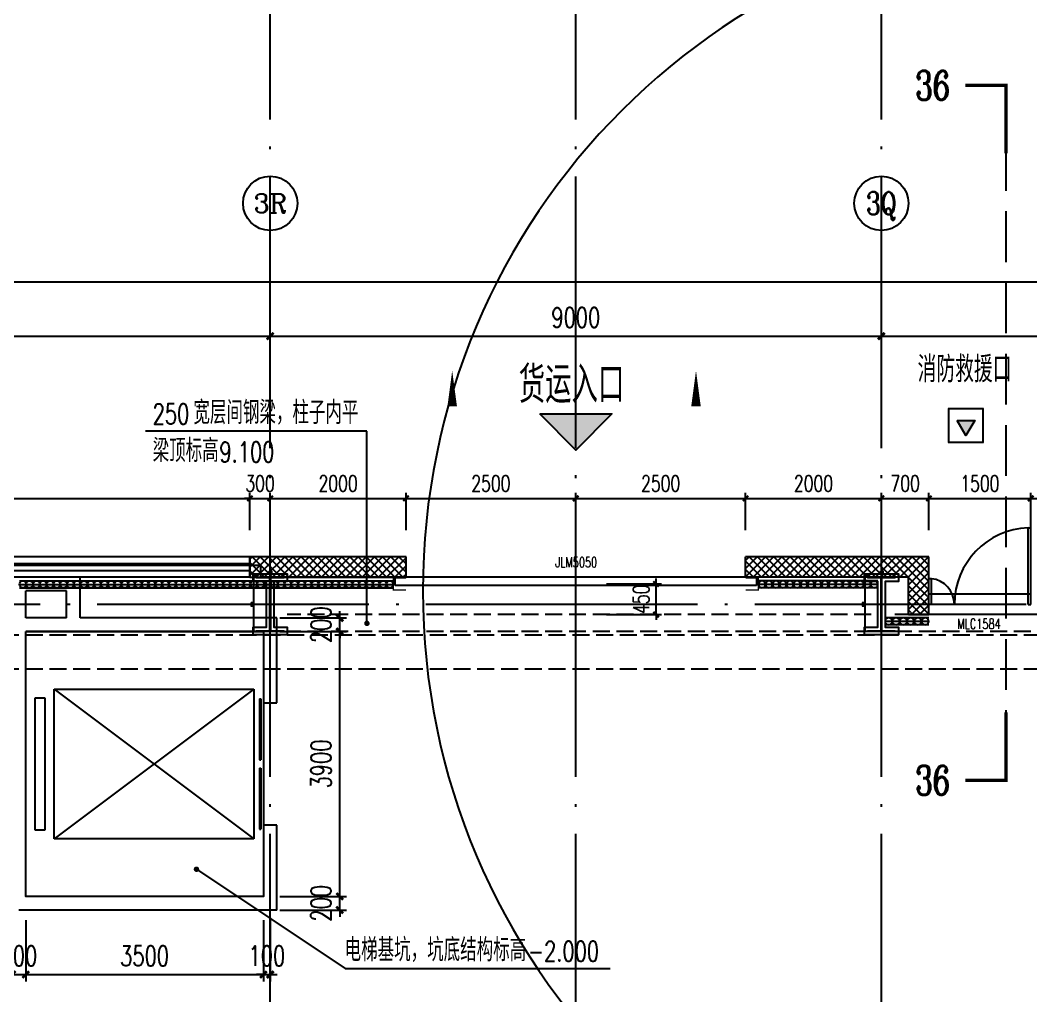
# Model space of a CAD drawing. Extents: x -1313754 to 847533, y 489853 to 941203.
# Drawn here: x -267535 to -252654, y 614957 to 629320 of the extents above; entities that cross this region are included whole.
import ezdxf
from ezdxf.enums import TextEntityAlignment as Align

# ---------------------------------------------------------------- set-up
doc = ezdxf.new("R2010")
doc.units = 0
doc.header["$LTSCALE"] = 1000
doc.header["$MEASUREMENT"] = 0
for name, pattern in [('10平面$0$DASH', [0.35, 0.25, -0.1]), ('DASH', [0.35, 0.25, -0.1]), ('DOTE', [2.42, 2, -0.2, 0.02, -0.2])]:
    doc.linetypes.add(name, pattern=pattern)
doc.layers.get('Defpoints').update_dxf_attribs({"color": 210})
for name, color, linetype in [('10平面$0$WINDOW', 4, 'Continuous'), ('10平面$0$WINDOW_TEXT', 7, 'Continuous'), ('A-AXIS-D', 1, 'Continuous'), ('A-AXIS-DOTE', 14, 'DOTE'), ('A-AXIS-DP', 126, 'Continuous'), ('A-AXIS-SYMB', 3, 'Continuous'), ('A-HATCH-2', 251, 'Continuous'), ('A-HRAIL', 173, 'Continuous'), ('A-LIN-V', 9, 'Continuous'), ('A-SFCE', 30, 'Continuous'), ('A-TEXT', 61, 'Continuous'), ('A-WINDOW', 140, 'Continuous'), ('AS-COLN', 6, 'Continuous'), ('AS-WALL', 40, 'Continuous'), ('AS-结构边线层', 200, 'Continuous'), ('DIM_SYMB', 3, 'Continuous'), ('FH-line', 180, 'Continuous'), ('FH-tri', 180, 'Continuous'), ('PUB_HATCH', 8, 'Continuous'), ('PUB_TEXT', 7, 'Continuous'), ('RP-N2-01$0$$0$A-WIND-J', 1, 'Continuous'), ('RP-N2-01$0$A-WIND-J', 3, 'Continuous'), ('SB_ZF消火栓', 10, 'Continuous'), ('SB_ZF消火栓M', 10, 'Continuous'), ('建-窗', 4, 'Continuous'), ('建-门窗编号', 7, 'Continuous')]:
    doc.layers.add(name, color=color, linetype=linetype)
doc.layers.add('A-加建区域', color=47, linetype='Continuous', plot=False)
doc.styles.add('10平面$0$_TCH_WINDOW', font='SIMPLEX', dxfattribs={"height": 3.5, "bigfont": 'GBCBIG'})
doc.styles.add('_TCH_AXIS', font='COMPLEX', dxfattribs={"bigfont": 'GBCBIG'})
doc.styles.add('_TCH_DIM', font='SIMPLEX', dxfattribs={"bigfont": 'GBCBIG'})
doc.styles.add('_TCH_DIM_T3', font='SIMPLEX', dxfattribs={"width": 0.705882, "bigfont": 'GBCBIG'})
doc.styles.add('_TCH_LABEL', font='COMPLEX', dxfattribs={"bigfont": 'GBCBIG'})
doc.styles.add('A-STANDARD', font='SIMPLEX', dxfattribs={"bigfont": 'GBCBIG'})
doc.styles.add('A-WIN-LABEL', font='SIMPLEX', dxfattribs={"bigfont": 'GBCBIG'})
doc.dimstyles.new('_TCH_ARCH&&10', dxfattribs={"dimtxt": 29.75, "dimasz": 10, "dimexe": 10, "dimexo": 10, "dimgap": 12.625, "dimtad": 1, "dimdec": 0, "dimzin": 0, "dimdsep": 46, "dimtxsty": '_TCH_DIM_T3', "dimblk": 'ARCHTICK', "dimcen": 0.09, "dimclrt": 7, "dimazin": 2, "dimtfac": 1, "dimtdec": 0, "dimtix": 1, "dimtmove": 2, "dimatfit": 3, "dimfxl": 0, "dimtolj": 1, "dimtzin": 0, "dimarcsym": 0})
doc.dimstyles.new('_TCH_ARCH&&100', dxfattribs={"dimtxt": 297.5, "dimasz": 100, "dimexe": 100, "dimexo": 100, "dimgap": 126.25, "dimtad": 1, "dimdec": 0, "dimzin": 0, "dimdsep": 46, "dimtxsty": '_TCH_DIM_T3', "dimblk": 'ARCHTICK', "dimcen": 0.09, "dimclrt": 7, "dimazin": 2, "dimtfac": 1, "dimtdec": 0, "dimtix": 1, "dimtmove": 2, "dimatfit": 3, "dimfxl": 0, "dimtolj": 1, "dimtzin": 0, "dimarcsym": 0})
doc.dimstyles.new('_TCH_ARCH&&80', dxfattribs={"dimtxt": 238, "dimasz": 80, "dimexe": 80, "dimexo": 80, "dimgap": 101, "dimtad": 1, "dimdec": 0, "dimzin": 0, "dimdsep": 46, "dimtxsty": '_TCH_DIM_T3', "dimblk": 'ARCHTICK', "dimcen": 0.09, "dimclrt": 7, "dimazin": 2, "dimtfac": 1, "dimtdec": 0, "dimtix": 1, "dimtmove": 2, "dimatfit": 3, "dimfxl": 0, "dimtolj": 1, "dimtzin": 0, "dimarcsym": 0})
pattern_1 = [(45, (60, 0), (-60.000061, 60.000061), []), (135, (60, 0), (-60.000061, -60.000061), [])]

# ---------------------------------------------------------------- blocks, each defined once
blk = doc.blocks.new('_ArchTick')
at = {"color": 0, "linetype": 'ByBlock', "const_width": 0.4}
blk.add_lwpolyline([(-0.5, -0.5), (0.5, 0.5)], dxfattribs=at)
blk = doc.blocks.new('*D1416')
at = {"layer": 'A-AXIS-D', "color": 0, "lineweight": -2}
for p, q in [((-52118, -180910), (-52118, -180052)), ((-43118, -180910), (-43118, -180052)), ((-52118, -180152), (-43118, -180152))]:
    blk.add_line(p, q, dxfattribs=at)
at = {"layer": 'Defpoints', "color": 0}
for p in [(-43118, -180152), (-52118, -181010), (-43118, -181010)]:
    blk.add_point(p, dxfattribs=at)
at = {"layer": 'A-AXIS-D', "color": 0, "lineweight": -2, "xscale": 100, "yscale": 100, "zscale": 100, "rotation": 180}
blk.add_blockref('_ArchTick', (-52118, -180152), dxfattribs=at)
at = {"layer": 'A-AXIS-D', "color": 0, "lineweight": -2, "xscale": 100, "yscale": 100, "zscale": 100}
blk.add_blockref('_ArchTick', (-43118, -180152), dxfattribs=at)
at = {"layer": 'A-AXIS-D', "color": 7, "insert": (-47618, -179877), "char_height": 297.5, "attachment_point": 5, "style": '_TCH_DIM_T3'}
blk.add_mtext('\\A1;9000', dxfattribs=at)
blk = doc.blocks.new('*D1417')
at = {"layer": 'A-AXIS-D', "color": 0, "lineweight": -2}
for p, q in [((-43118, -180910), (-43118, -180052)), ((-34118, -180910), (-34118, -180052)), ((-43118, -180152), (-34118, -180152))]:
    blk.add_line(p, q, dxfattribs=at)
at = {"layer": 'Defpoints', "color": 0}
for p in [(-34118, -180152), (-43118, -181010), (-34118, -181010)]:
    blk.add_point(p, dxfattribs=at)
at = {"layer": 'A-AXIS-D', "color": 0, "lineweight": -2, "xscale": 100, "yscale": 100, "zscale": 100, "rotation": 180}
blk.add_blockref('_ArchTick', (-43118, -180152), dxfattribs=at)
at = {"layer": 'A-AXIS-D', "color": 0, "lineweight": -2, "xscale": 100, "yscale": 100, "zscale": 100}
blk.add_blockref('_ArchTick', (-34118, -180152), dxfattribs=at)
at = {"layer": 'A-AXIS-D', "color": 7, "insert": (-38618, -179877), "char_height": 297.5, "attachment_point": 5, "style": '_TCH_DIM_T3'}
blk.add_mtext('\\A1;9000', dxfattribs=at)
blk = doc.blocks.new('*D1418')
at = {"layer": 'A-AXIS-D', "color": 0, "lineweight": -2}
for p, q in [((-34118, -180910), (-34118, -180052)), ((-25118, -180910), (-25118, -180052)), ((-34118, -180152), (-25118, -180152))]:
    blk.add_line(p, q, dxfattribs=at)
at = {"layer": 'Defpoints', "color": 0}
for p in [(-25118, -180152), (-34118, -181010), (-25118, -181010)]:
    blk.add_point(p, dxfattribs=at)
at = {"layer": 'A-AXIS-D', "color": 0, "lineweight": -2, "xscale": 100, "yscale": 100, "zscale": 100, "rotation": 180}
blk.add_blockref('_ArchTick', (-34118, -180152), dxfattribs=at)
at = {"layer": 'A-AXIS-D', "color": 0, "lineweight": -2, "xscale": 100, "yscale": 100, "zscale": 100}
blk.add_blockref('_ArchTick', (-25118, -180152), dxfattribs=at)
at = {"layer": 'A-AXIS-D', "color": 7, "insert": (-29618, -179877), "char_height": 297.5, "attachment_point": 5, "style": '_TCH_DIM_T3'}
blk.add_mtext('\\A1;9000', dxfattribs=at)
blk = doc.blocks.new('*D1433')
at = {"layer": 'A-AXIS-D', "color": 0, "lineweight": -2}
for p, q in [((-93018, -180810), (-93018, -179252)), ((92682, -180810), (92682, -179252)), ((-93018, -179352), (92682, -179352))]:
    blk.add_line(p, q, dxfattribs=at)
at = {"layer": 'Defpoints', "color": 0}
for p in [(92682, -179352), (-93018, -180910), (92682, -180910)]:
    blk.add_point(p, dxfattribs=at)
at = {"layer": 'A-AXIS-D', "color": 0, "lineweight": -2, "xscale": 100, "yscale": 100, "zscale": 100, "rotation": 180}
blk.add_blockref('_ArchTick', (-93018, -179352), dxfattribs=at)
at = {"layer": 'A-AXIS-D', "color": 0, "lineweight": -2, "xscale": 100, "yscale": 100, "zscale": 100}
blk.add_blockref('_ArchTick', (92682, -179352), dxfattribs=at)
at = {"layer": 'A-AXIS-D', "color": 7, "insert": (-168, -179077), "char_height": 297.5, "attachment_point": 5, "style": '_TCH_DIM_T3'}
blk.add_mtext('\\A1;185700', dxfattribs=at)
blk = doc.blocks.new('JYC-1')
at = {"layer": 'FH-tri'}
h = blk.add_hatch(color=2, dxfattribs=at)
h.dxf.hatch_style = 1
h.paths.add_polyline_path([(-218349, -37460), (-217099, -36210), (-217099, -37460)])
at = {"layer": 'FH-tri', "color": 2}
blk.add_lwpolyline([(-218349, -37460), (-217099, -36210), (-217099, -36210), (-217099, -37460)], close=True, dxfattribs=at)
at = {"layer": 'A-TEXT', "style": 'A-STANDARD'}
blk.add_text('货运入口', height=900.2, rotation=45, dxfattribs=at).set_placement((-218906, -37635))
blk = doc.blocks.new('43243')
at = {"layer": 'AS-结构边线层'}
blk.add_lwpolyline([(-200454, 621120), (-210494, 621120), (-210494, 621290), (-223514, 621290), (-223514, 621120), (-225354, 621120), (-225354, 620570), (-227454, 620570), (-227454, 621120), (-229294, 621120), (-229294, 621290), (-250514, 621290), (-250514, 621120), (-252354, 621120), (-252354, 620570), (-254454, 620570), (-254454, 621120), (-263994, 621120), (-263994, 621290), (-277514, 621290)], dxfattribs=at)
blk.add_lwpolyline([(-267454, 620320), (-263954, 620320), (-263954, 616420), (-267454, 616420)], close=True, dxfattribs=at)
blk = doc.blocks.new('*D1751')
at = {"layer": 'A-AXIS-DP', "color": 0, "lineweight": -2}
for p, q in [((-258900, 621020), (-258092, 621020)), ((-258172, 621020), (-258172, 621100)), ((-258172, 620570), (-258172, 621020)), ((-258900, 620570), (-258092, 620570)), ((-258172, 620570), (-258172, 620490))]:
    blk.add_line(p, q, dxfattribs=at)
at = {"layer": 'Defpoints', "color": 0}
for p in [(-258980, 621020), (-258172, 621020), (-258980, 620570)]:
    blk.add_point(p, dxfattribs=at)
at = {"layer": 'A-AXIS-DP', "color": 0, "lineweight": -2, "xscale": 80, "yscale": 80, "zscale": 80}
for p, rotation in [((-258172, 621020), 270), ((-258172, 620570), 90)]:
    blk.add_blockref('_ArchTick', p, dxfattribs=dict(at, rotation=rotation))
at = {"layer": 'A-AXIS-DP', "color": 7, "insert": (-258392, 620795), "char_height": 238, "attachment_point": 5, "rotation": 90, "style": '_TCH_DIM_T3'}
blk.add_mtext('\\A1;450', dxfattribs=at)
blk = doc.blocks.new('4324324')
at = {"layer": 'A-HATCH-2', "linetype": 'DASH'}
for p, q in [((-294754.2, 620270), (-135554.2, 620270)), ((-294754.2, 619770), (-135554.2, 619770))]:
    blk.add_line(p, q, dxfattribs=at)
blk = doc.blocks.new('*D1767')
at = {"layer": 'A-AXIS-DP', "color": 0, "lineweight": -2}
for p, q in [((-165054, 621030), (-165054, 621079)), ((-165054, 621069), (-164654, 621069)), ((-164654, 621030), (-164654, 621079))]:
    blk.add_line(p, q, dxfattribs=at)
at = {"layer": 'Defpoints', "color": 0}
for p in [(-165054, 621020), (-164654, 621069), (-164654, 621020)]:
    blk.add_point(p, dxfattribs=at)
at = {"layer": 'A-AXIS-DP', "color": 0, "lineweight": -2, "xscale": 10, "yscale": 10, "zscale": 10, "rotation": 180}
blk.add_blockref('_ArchTick', (-165054, 621069), dxfattribs=at)
at = {"layer": 'A-AXIS-DP', "color": 0, "lineweight": -2, "xscale": 10, "yscale": 10, "zscale": 10}
blk.add_blockref('_ArchTick', (-164654, 621069), dxfattribs=at)
at = {"layer": 'A-AXIS-DP', "color": 7, "insert": (-164854, 621096), "char_height": 29.8, "attachment_point": 5, "style": '_TCH_DIM_T3'}
blk.add_mtext('\\A1;400', dxfattribs=at)
blk = doc.blocks.new('*D1768')
at = {"layer": 'A-AXIS-DP', "color": 0, "lineweight": -2}
for p, q in [((-165064, 621020), (-165105, 621020)), ((-165095, 620220), (-165095, 621020)), ((-165064, 620220), (-165105, 620220))]:
    blk.add_line(p, q, dxfattribs=at)
at = {"layer": 'Defpoints', "color": 0}
for p in [(-165095, 621020), (-165054, 621020), (-165054, 620220)]:
    blk.add_point(p, dxfattribs=at)
at = {"layer": 'A-AXIS-DP', "color": 0, "lineweight": -2, "xscale": 10, "yscale": 10, "zscale": 10}
for p, rotation in [((-165095, 621020), 90), ((-165095, 620220), 270)]:
    blk.add_blockref('_ArchTick', p, dxfattribs=dict(at, rotation=rotation))
at = {"layer": 'A-AXIS-DP', "color": 7, "insert": (-165123, 620620), "char_height": 29.8, "attachment_point": 5, "rotation": 90, "style": '_TCH_DIM_T3'}
blk.add_mtext('\\A1;800', dxfattribs=at)
blk = doc.blocks.new('RP-N2-01$0$$0$xfjy')
at = {"layer": 'RP-N2-01$0$$0$A-WIND-J'}
h = blk.add_hatch(color=256, dxfattribs=at)
h.dxf.hatch_style = 1
h.paths.add_polyline_path([(1141876, -26214), (1142135, -26214), (1142005, -25989)])
at = {"layer": 'RP-N2-01$0$$0$A-WIND-J', "const_width": 25}
blk.add_lwpolyline([(1141755, -25889), (1141755, -26389), (1142255, -26389), (1142255, -25889)], close=True, dxfattribs=at)
at = {"layer": 'RP-N2-01$0$$0$A-WIND-J'}
for points in [[(1141755, -26389), (1142255, -26389), (1142255, -25889), (1141755, -25889)], [(1141876, -26214), (1142135, -26214), (1142005, -25989)]]:
    blk.add_lwpolyline(points, close=True, dxfattribs=at)
blk = doc.blocks.new('RP-N2-01$0$xfjy')
at = {"layer": 'RP-N2-01$0$$0$A-WIND-J'}
blk.add_blockref('RP-N2-01$0$$0$xfjy', (0, 0), dxfattribs=at)
blk = doc.blocks.new('1232')
at = {"layer": 'RP-N2-01$0$A-WIND-J', "xscale": -1, "rotation": 180}
blk.add_blockref('RP-N2-01$0$xfjy', (-1395615, 597215, 0), dxfattribs=at)
at = {"layer": 'A-TEXT', "style": '_TCH_DIM'}
blk.add_text('消防救援口', height=384.1, dxfattribs=at).set_placement((-254321, 623989, 0))
blk = doc.blocks.new('$DORLIB2D$00000127')
at = {"color": 0}
for points in [[(-0.5333, 0.7949), (-0.5333, 0.6904)], [(-0.0333, 0.7949), (-0.5333, 0.7949)], [(-0.0333, 0.7949), (-0.0333, 0.6904)], [(0.5333, 0.7949), (0.0333, 0.7949)], [(0.0333, 0.7949), (0.0333, 0.6904)], [(0.5333, 0.7949), (0.5333, 0.6904)], [(-0.0333, 0.6904), (-0.5333, 0.6904)], [(0.5333, 0.6904), (0.0333, 0.6904)], [(0.5, 0.5), (-0.5, 0.5)]]:
    blk.add_lwpolyline(points, dxfattribs=at)
blk = doc.blocks.new('*D2274')
at = {"layer": 'A-加建区域', "color": 0, "lineweight": -2}
for p, q in [((-267654, 616070), (-267654, 615170)), ((-267454, 616070), (-267454, 615170)), ((-267654, 615270), (-267754, 615270)), ((-267654, 615270), (-267454, 615270)), ((-267454, 615270), (-267354, 615270))]:
    blk.add_line(p, q, dxfattribs=at)
at = {"layer": 'Defpoints', "color": 0}
for p in [(-267654, 616170), (-267454, 616170), (-267454, 615270)]:
    blk.add_point(p, dxfattribs=at)
at = {"layer": 'A-加建区域', "color": 0, "lineweight": -2, "xscale": 100, "yscale": 100, "zscale": 100}
blk.add_blockref('_ArchTick', (-267654, 615270), dxfattribs=at)
at = {"layer": 'A-加建区域', "color": 0, "lineweight": -2, "xscale": 100, "yscale": 100, "zscale": 100, "rotation": 180}
blk.add_blockref('_ArchTick', (-267454, 615270), dxfattribs=at)
at = {"layer": 'A-加建区域', "color": 7, "insert": (-267554, 615545), "char_height": 297.5, "attachment_point": 5, "style": '_TCH_DIM_T3'}
blk.add_mtext('\\A1;200', dxfattribs=at)
blk = doc.blocks.new('*D2275')
at = {"layer": 'A-加建区域', "color": 0, "lineweight": -2}
for p, q in [((-267454, 616070), (-267454, 615170)), ((-263954, 616070), (-263954, 615170)), ((-267454, 615270), (-263954, 615270))]:
    blk.add_line(p, q, dxfattribs=at)
at = {"layer": 'Defpoints', "color": 0}
for p in [(-267454, 616170), (-263954, 616170), (-263954, 615270)]:
    blk.add_point(p, dxfattribs=at)
at = {"layer": 'A-加建区域', "color": 0, "lineweight": -2, "xscale": 100, "yscale": 100, "zscale": 100, "rotation": 180}
blk.add_blockref('_ArchTick', (-267454, 615270), dxfattribs=at)
at = {"layer": 'A-加建区域', "color": 0, "lineweight": -2, "xscale": 100, "yscale": 100, "zscale": 100}
blk.add_blockref('_ArchTick', (-263954, 615270), dxfattribs=at)
at = {"layer": 'A-加建区域', "color": 7, "insert": (-265704, 615545), "char_height": 297.5, "attachment_point": 5, "style": '_TCH_DIM_T3'}
blk.add_mtext('\\A1;3500', dxfattribs=at)
blk = doc.blocks.new('*D2276')
at = {"layer": 'A-加建区域', "color": 0, "lineweight": -2}
for p, q in [((-263954, 616070), (-263954, 615170)), ((-263854, 616070), (-263854, 615170)), ((-263954, 615270), (-264054, 615270)), ((-263954, 615270), (-263854, 615270)), ((-263854, 615270), (-263754, 615270))]:
    blk.add_line(p, q, dxfattribs=at)
at = {"layer": 'Defpoints', "color": 0}
for p in [(-263954, 616170), (-263854, 616170), (-263854, 615270)]:
    blk.add_point(p, dxfattribs=at)
at = {"layer": 'A-加建区域', "color": 0, "lineweight": -2, "xscale": 100, "yscale": 100, "zscale": 100}
blk.add_blockref('_ArchTick', (-263954, 615270), dxfattribs=at)
at = {"layer": 'A-加建区域', "color": 0, "lineweight": -2, "xscale": 100, "yscale": 100, "zscale": 100, "rotation": 180}
blk.add_blockref('_ArchTick', (-263854, 615270), dxfattribs=at)
at = {"layer": 'A-加建区域', "color": 7, "insert": (-263904, 615545), "char_height": 297.5, "attachment_point": 5, "style": '_TCH_DIM_T3'}
blk.add_mtext('\\A1;100', dxfattribs=at)
blk = doc.blocks.new('*D2281')
at = {"layer": 'A-加建区域', "color": 0, "lineweight": -2}
for p, q in [((-262830, 620520), (-262830, 620620)), ((-263714, 620520), (-262730, 620520)), ((-262830, 620320), (-262830, 620520)), ((-263714, 620320), (-262730, 620320)), ((-262830, 620320), (-262830, 620220))]:
    blk.add_line(p, q, dxfattribs=at)
at = {"layer": 'Defpoints', "color": 0}
for p in [(-263814, 620520), (-262830, 620520), (-263814, 620320)]:
    blk.add_point(p, dxfattribs=at)
at = {"layer": 'A-加建区域', "color": 0, "lineweight": -2, "xscale": 100, "yscale": 100, "zscale": 100}
for p, rotation in [((-262830, 620520), 270), ((-262830, 620320), 90)]:
    blk.add_blockref('_ArchTick', p, dxfattribs=dict(at, rotation=rotation))
at = {"layer": 'A-加建区域', "color": 7, "insert": (-263105, 620420), "char_height": 297.5, "attachment_point": 5, "rotation": 90, "style": '_TCH_DIM_T3'}
blk.add_mtext('\\A1;200', dxfattribs=at)
blk = doc.blocks.new('*D2282')
at = {"layer": 'A-加建区域', "color": 0, "lineweight": -2}
for p, q in [((-263714, 620320), (-262730, 620320)), ((-262830, 616420), (-262830, 620320)), ((-263714, 616420), (-262730, 616420))]:
    blk.add_line(p, q, dxfattribs=at)
at = {"layer": 'Defpoints', "color": 0}
for p in [(-263814, 620320), (-262830, 620320), (-263814, 616420)]:
    blk.add_point(p, dxfattribs=at)
at = {"layer": 'A-加建区域', "color": 0, "lineweight": -2, "xscale": 100, "yscale": 100, "zscale": 100}
for p, rotation in [((-262830, 620320), 90), ((-262830, 616420), 270)]:
    blk.add_blockref('_ArchTick', p, dxfattribs=dict(at, rotation=rotation))
at = {"layer": 'A-加建区域', "color": 7, "insert": (-263105, 618370), "char_height": 297.5, "attachment_point": 5, "rotation": 90, "style": '_TCH_DIM_T3'}
blk.add_mtext('\\A1;3900', dxfattribs=at)
blk = doc.blocks.new('*D2283')
at = {"layer": 'A-加建区域', "color": 0, "lineweight": -2}
for p, q in [((-263714, 616420), (-262730, 616420)), ((-262830, 616420), (-262830, 616520)), ((-262830, 616220), (-262830, 616420)), ((-263714, 616220), (-262730, 616220)), ((-262830, 616220), (-262830, 616120))]:
    blk.add_line(p, q, dxfattribs=at)
at = {"layer": 'Defpoints', "color": 0}
for p in [(-263814, 616420), (-262830, 616420), (-263814, 616220)]:
    blk.add_point(p, dxfattribs=at)
at = {"layer": 'A-加建区域', "color": 0, "lineweight": -2, "xscale": 100, "yscale": 100, "zscale": 100}
for p, rotation in [((-262830, 616420), 270), ((-262830, 616220), 90)]:
    blk.add_blockref('_ArchTick', p, dxfattribs=dict(at, rotation=rotation))
at = {"layer": 'A-加建区域', "color": 7, "insert": (-263105, 616320), "char_height": 297.5, "attachment_point": 5, "rotation": 90, "style": '_TCH_DIM_T3'}
blk.add_mtext('\\A1;200', dxfattribs=at)
blk = doc.blocks.new('3333')
at = {"layer": 'A-SFCE', "const_width": 20}
blk.add_lwpolyline([(-227064, 766320), (-227064, 766510), (-227244, 766510), (-227244, 766320)], dxfattribs=at)
blk = doc.blocks.new('99平面图例外参$0$$LinePat$圆环')
for points in [[(0, 150), (300, 150)], [(0, 0), (300, 0)], [(0, -150), (300, -150)]]:
    blk.add_lwpolyline(points)
at = {"color": 0}
blk.add_circle((150, 0), 150, dxfattribs=at)
blk = doc.blocks.new('34242343243')
at = {"layer": 'A-HRAIL', "yscale": 0.3333333333333333, "zscale": 0.3333333333333333}
for p, xscale, rotation in [((-267547, 621014), 0.3335333284791416, 359.9999999979175), ((-267447, 621014), 0.3335333284791416, 359.9999999979175), ((-267347, 621014), 0.3335333284791416, 359.9999999979175), ((-267246, 621014), 0.3335333284791416, 359.9999999979175), ((-267146, 621014), 0.3335333284791416, 359.9999999979175), ((-267046, 621014), 0.3335333284791416, 359.9999999979175), ((-266946, 621014), 0.3335333284791416, 359.9999999979175), ((-266846, 621014), 0.3335333284791416, 359.9999999979175), ((-266746, 621014), 0.3335333284791416, 359.9999999979175), ((-266646, 621014), 0.3335333284791416, 359.9999999979175), ((-266546, 621014), 0.3335333284791416, 359.9999999979175), ((-266446, 621014), 0.3335333284791416, 359.9999999979175), ((-266346, 621014), 0.3335333284791416, 359.9999999979175), ((-266246, 621014), 0.3335333284791416, 359.9999999979175), ((-266146, 621014), 0.3335333284791416, 359.9999999979175), ((-266046, 621014), 0.3335333284791416, 359.9999999979175), ((-265946, 621014), 0.3335333284791416, 359.9999999979175), ((-265846, 621014), 0.3335333284791416, 359.9999999979175), ((-265746, 621014), 0.3335333284791416, 359.9999999979175), ((-265646, 621014), 0.3335333284791416, 359.9999999979175), ((-265545, 621014), 0.3335333284791416, 359.9999999979175), ((-265445, 621014), 0.3335333284791416, 359.9999999979175), ((-265345, 621014), 0.3335333284791416, 359.9999999979175), ((-265245, 621014), 0.3335333284791416, 359.9999999979175), ((-265145, 621014), 0.3335333284791416, 359.9999999979175), ((-265045, 621014), 0.3335333284791416, 359.9999999979175), ((-264945, 621014), 0.3335333284791416, 359.9999999979175), ((-264845, 621014), 0.3335333284791416, 359.9999999979175), ((-264745, 621014), 0.3335333284791416, 359.9999999979175), ((-264645, 621014), 0.3335333284791416, 359.9999999979175), ((-264545, 621014), 0.3335333284791416, 359.9999999979175), ((-264445, 621014), 0.3335333284791416, 359.9999999979175), ((-264345, 621014), 0.3335333284791416, 359.9999999979175), ((-264245, 621014), 0.3335333284791416, 359.9999999979175), ((-264145, 621014), 0.3335333284791416, 359.9999999979175), ((-264045, 621014), 0.3335333284791416, 359.9999999979175), ((-263945, 621014), 0.3335333284791416, 359.9999999979175), ((-263844, 621014), 0.3335333284791416, 359.9999999979175), ((-263744, 621014), 0.3335333284791416, 359.9999999979175), ((-263644, 621014), 0.3335333284791416, 359.9999999979175), ((-263544, 621014), 0.3335333284791416, 359.9999999979175), ((-263444, 621014), 0.3335333284791416, 359.9999999979175), ((-263344, 621014), 0.3335333284791416, 359.9999999979175), ((-263244, 621014), 0.3335333284791416, 359.9999999979175), ((-263144, 621014), 0.3335333284791416, 359.9999999979175), ((-263044, 621014), 0.3335333284791416, 359.9999999979175), ((-262944, 621014), 0.3335333284791416, 359.9999999979175), ((-262844, 621014), 0.3335333284791416, 359.9999999979175), ((-262744, 621014), 0.3335333284791416, 359.9999999979175), ((-262644, 621014), 0.3335333284791416, 359.9999999979175), ((-262544, 621014), 0.3335333284791416, 359.9999999979175), ((-262444, 621014), 0.3335333284791416, 359.9999999979175), ((-262344, 621014), 0.3335333284791416, 359.9999999979175), ((-262243, 621014), 0.3335333284791416, 359.9999999979175), ((-262143, 621014), 0.3335333284791416, 359.9999999979175), ((-256562, 621014), -0.3444737743800529, 359.999999999795), ((-256458, 621014), -0.3444737743800529, 359.999999999795), ((-256355, 621014), -0.3444737743800529, 359.999999999795), ((-256252, 621014), -0.3444737743800529, 359.999999999795), ((-256148, 621014), -0.3444737743800529, 359.999999999795), ((-256045, 621014), -0.3444737743800529, 359.999999999795), ((-255942, 621014), -0.3444737743800529, 359.999999999795), ((-255838, 621014), -0.3444737743800529, 359.999999999795), ((-255735, 621014), -0.3444737743800529, 359.999999999795), ((-255632, 621014), -0.3444737743800529, 359.999999999795), ((-255528, 621014), -0.3444737743800529, 359.999999999795), ((-255425, 621014), -0.3444737743800529, 359.999999999795), ((-255322, 621014), -0.3444737743800529, 359.999999999795), ((-255218, 621014), -0.3444737743800529, 359.999999999795), ((-255115, 621014), -0.3444737743800529, 359.999999999795), ((-255012, 621014), -0.3444737743800529, 359.999999999795), ((-254908, 621014), -0.3444737743800529, 359.999999999795)]:
    blk.add_blockref('99平面图例外参$0$$LinePat$圆环', p, dxfattribs=dict(at, xscale=xscale, rotation=rotation))
at = {"layer": 'A-HRAIL', "xscale": -0.3588888661932368, "yscale": 0.3333333333333333, "zscale": 0.3333333333333333}
for p in [(-254693, 620470), (-254585, 620470), (-254477, 620470), (-254370, 620470), (-254262, 620470), (-254154, 620470)]:
    blk.add_blockref('99平面图例外参$0$$LinePat$圆环', p, dxfattribs=at)
at = {"layer": 'A-SFCE', "rotation": 90}
blk.add_blockref('3333', (504467, 848174), dxfattribs=at)
at = {"layer": 'A-SFCE', "xscale": -1, "rotation": 270}
blk.add_blockref('3333', (-1023175, 848174), dxfattribs=at)
blk = doc.blocks.new('A$C5D961328')
at = {"layer": 'A-LIN-V', "ltscale": 500}
blk.add_circle((350, 40), 10001, dxfattribs=at)
blk = doc.blocks.new('we42342343234')
at = {"layer": 'SB_ZF消火栓M', "xscale": -1, "rotation": 180}
blk.add_blockref('A$C5D961328', (-251955, 620960), dxfattribs=at)
blk = doc.blocks.new('234243242332')
at = {"layer": 'SB_ZF消火栓'}
blk.add_blockref('we42342343234', (0, 0), dxfattribs=at)
blk = doc.blocks.new('*D910')
at = {"layer": 'A-AXIS-DP', "color": 0, "lineweight": -2}
for p, q in [((-277354, 621810), (-277354, 622360)), ((-264154, 621810), (-264154, 622360)), ((-277354, 622280), (-264154, 622280))]:
    blk.add_line(p, q, dxfattribs=at)
at = {"layer": 'Defpoints', "color": 0}
for p in [(-264154, 622280), (-277354, 621730), (-264154, 621730)]:
    blk.add_point(p, dxfattribs=at)
at = {"layer": 'A-AXIS-DP', "color": 0, "lineweight": -2, "xscale": 80, "yscale": 80, "zscale": 80, "rotation": 180}
blk.add_blockref('_ArchTick', (-277354, 622280), dxfattribs=at)
at = {"layer": 'A-AXIS-DP', "color": 0, "lineweight": -2, "xscale": 80, "yscale": 80, "zscale": 80}
blk.add_blockref('_ArchTick', (-264154, 622280), dxfattribs=at)
at = {"layer": 'A-AXIS-DP', "color": 7, "insert": (-270754, 622500), "char_height": 238, "attachment_point": 5, "style": '_TCH_DIM_T3'}
blk.add_mtext('\\A1;13200', dxfattribs=at)
blk = doc.blocks.new('*D911')
at = {"layer": 'A-AXIS-DP', "color": 0, "lineweight": -2}
for p, q in [((-264154, 621810), (-264154, 622360)), ((-263854, 621810), (-263854, 622360)), ((-264154, 622280), (-264234, 622280)), ((-264154, 622280), (-263854, 622280)), ((-263854, 622280), (-263774, 622280))]:
    blk.add_line(p, q, dxfattribs=at)
at = {"layer": 'Defpoints', "color": 0}
for p in [(-263854, 622280), (-264154, 621730), (-263854, 621730)]:
    blk.add_point(p, dxfattribs=at)
at = {"layer": 'A-AXIS-DP', "color": 0, "lineweight": -2, "xscale": 80, "yscale": 80, "zscale": 80}
blk.add_blockref('_ArchTick', (-264154, 622280), dxfattribs=at)
at = {"layer": 'A-AXIS-DP', "color": 0, "lineweight": -2, "xscale": 80, "yscale": 80, "zscale": 80, "rotation": 180}
blk.add_blockref('_ArchTick', (-263854, 622280), dxfattribs=at)
at = {"layer": 'A-AXIS-DP', "color": 7, "insert": (-264004, 622500), "char_height": 238, "attachment_point": 5, "style": '_TCH_DIM_T3'}
blk.add_mtext('\\A1;300', dxfattribs=at)
blk = doc.blocks.new('*D912')
at = {"layer": 'A-AXIS-DP', "color": 0, "lineweight": -2}
for p, q in [((-263854, 621810), (-263854, 622360)), ((-261854, 621810), (-261854, 622360)), ((-263854, 622280), (-261854, 622280))]:
    blk.add_line(p, q, dxfattribs=at)
at = {"layer": 'Defpoints', "color": 0}
for p in [(-261854, 622280), (-263854, 621730), (-261854, 621730)]:
    blk.add_point(p, dxfattribs=at)
at = {"layer": 'A-AXIS-DP', "color": 0, "lineweight": -2, "xscale": 80, "yscale": 80, "zscale": 80, "rotation": 180}
blk.add_blockref('_ArchTick', (-263854, 622280), dxfattribs=at)
at = {"layer": 'A-AXIS-DP', "color": 0, "lineweight": -2, "xscale": 80, "yscale": 80, "zscale": 80}
blk.add_blockref('_ArchTick', (-261854, 622280), dxfattribs=at)
at = {"layer": 'A-AXIS-DP', "color": 7, "insert": (-262854, 622500), "char_height": 238, "attachment_point": 5, "style": '_TCH_DIM_T3'}
blk.add_mtext('\\A1;2000', dxfattribs=at)
blk = doc.blocks.new('*D913')
at = {"layer": 'A-AXIS-DP', "color": 0, "lineweight": -2}
for p, q in [((-261854, 621810), (-261854, 622360)), ((-259354, 621810), (-259354, 622360)), ((-261854, 622280), (-259354, 622280))]:
    blk.add_line(p, q, dxfattribs=at)
at = {"layer": 'Defpoints', "color": 0}
for p in [(-259354, 622280), (-261854, 621730), (-259354, 621730)]:
    blk.add_point(p, dxfattribs=at)
at = {"layer": 'A-AXIS-DP', "color": 0, "lineweight": -2, "xscale": 80, "yscale": 80, "zscale": 80, "rotation": 180}
blk.add_blockref('_ArchTick', (-261854, 622280), dxfattribs=at)
at = {"layer": 'A-AXIS-DP', "color": 0, "lineweight": -2, "xscale": 80, "yscale": 80, "zscale": 80}
blk.add_blockref('_ArchTick', (-259354, 622280), dxfattribs=at)
at = {"layer": 'A-AXIS-DP', "color": 7, "insert": (-260604, 622500), "char_height": 238, "attachment_point": 5, "style": '_TCH_DIM_T3'}
blk.add_mtext('\\A1;2500', dxfattribs=at)
blk = doc.blocks.new('*D914')
at = {"layer": 'A-AXIS-DP', "color": 0, "lineweight": -2}
for p, q in [((-259354, 621810), (-259354, 622360)), ((-256854, 621810), (-256854, 622360)), ((-259354, 622280), (-256854, 622280))]:
    blk.add_line(p, q, dxfattribs=at)
at = {"layer": 'Defpoints', "color": 0}
for p in [(-256854, 622280), (-259354, 621730), (-256854, 621730)]:
    blk.add_point(p, dxfattribs=at)
at = {"layer": 'A-AXIS-DP', "color": 0, "lineweight": -2, "xscale": 80, "yscale": 80, "zscale": 80, "rotation": 180}
blk.add_blockref('_ArchTick', (-259354, 622280), dxfattribs=at)
at = {"layer": 'A-AXIS-DP', "color": 0, "lineweight": -2, "xscale": 80, "yscale": 80, "zscale": 80}
blk.add_blockref('_ArchTick', (-256854, 622280), dxfattribs=at)
at = {"layer": 'A-AXIS-DP', "color": 7, "insert": (-258104, 622500), "char_height": 238, "attachment_point": 5, "style": '_TCH_DIM_T3'}
blk.add_mtext('\\A1;2500', dxfattribs=at)
blk = doc.blocks.new('*D915')
at = {"layer": 'A-AXIS-DP', "color": 0, "lineweight": -2}
for p, q in [((-256854, 621810), (-256854, 622360)), ((-254854, 621810), (-254854, 622360)), ((-256854, 622280), (-254854, 622280))]:
    blk.add_line(p, q, dxfattribs=at)
at = {"layer": 'Defpoints', "color": 0}
for p in [(-254854, 622280), (-256854, 621730), (-254854, 621730)]:
    blk.add_point(p, dxfattribs=at)
at = {"layer": 'A-AXIS-DP', "color": 0, "lineweight": -2, "xscale": 80, "yscale": 80, "zscale": 80, "rotation": 180}
blk.add_blockref('_ArchTick', (-256854, 622280), dxfattribs=at)
at = {"layer": 'A-AXIS-DP', "color": 0, "lineweight": -2, "xscale": 80, "yscale": 80, "zscale": 80}
blk.add_blockref('_ArchTick', (-254854, 622280), dxfattribs=at)
at = {"layer": 'A-AXIS-DP', "color": 7, "insert": (-255854, 622500), "char_height": 238, "attachment_point": 5, "style": '_TCH_DIM_T3'}
blk.add_mtext('\\A1;2000', dxfattribs=at)
blk = doc.blocks.new('*D916')
at = {"layer": 'A-AXIS-DP', "color": 0, "lineweight": -2}
for p, q in [((-254854, 621810), (-254854, 622360)), ((-254154, 621810), (-254154, 622360)), ((-254854, 622280), (-254154, 622280))]:
    blk.add_line(p, q, dxfattribs=at)
at = {"layer": 'Defpoints', "color": 0}
for p in [(-254154, 622280), (-254854, 621730), (-254154, 621730)]:
    blk.add_point(p, dxfattribs=at)
at = {"layer": 'A-AXIS-DP', "color": 0, "lineweight": -2, "xscale": 80, "yscale": 80, "zscale": 80, "rotation": 180}
blk.add_blockref('_ArchTick', (-254854, 622280), dxfattribs=at)
at = {"layer": 'A-AXIS-DP', "color": 0, "lineweight": -2, "xscale": 80, "yscale": 80, "zscale": 80}
blk.add_blockref('_ArchTick', (-254154, 622280), dxfattribs=at)
at = {"layer": 'A-AXIS-DP', "color": 7, "insert": (-254504, 622500), "char_height": 238, "attachment_point": 5, "style": '_TCH_DIM_T3'}
blk.add_mtext('\\A1;700', dxfattribs=at)
blk = doc.blocks.new('*D917')
at = {"layer": 'A-AXIS-DP', "color": 0, "lineweight": -2}
for p, q in [((-254154, 621810), (-254154, 622360)), ((-252654, 621810), (-252654, 622360)), ((-254154, 622280), (-252654, 622280))]:
    blk.add_line(p, q, dxfattribs=at)
at = {"layer": 'Defpoints', "color": 0}
for p in [(-252654, 622280), (-254154, 621730), (-252654, 621730)]:
    blk.add_point(p, dxfattribs=at)
at = {"layer": 'A-AXIS-DP', "color": 0, "lineweight": -2, "xscale": 80, "yscale": 80, "zscale": 80, "rotation": 180}
blk.add_blockref('_ArchTick', (-254154, 622280), dxfattribs=at)
at = {"layer": 'A-AXIS-DP', "color": 0, "lineweight": -2, "xscale": 80, "yscale": 80, "zscale": 80}
blk.add_blockref('_ArchTick', (-252654, 622280), dxfattribs=at)
at = {"layer": 'A-AXIS-DP', "color": 7, "insert": (-253404, 622500), "char_height": 238, "attachment_point": 5, "style": '_TCH_DIM_T3'}
blk.add_mtext('\\A1;1500', dxfattribs=at)
blk = doc.blocks.new('*D918')
at = {"layer": 'A-AXIS-DP', "color": 0, "lineweight": -2}
for p, q in [((-252654, 621810), (-252654, 622360)), ((-250354, 621810), (-250354, 622360)), ((-252654, 622280), (-250354, 622280))]:
    blk.add_line(p, q, dxfattribs=at)
at = {"layer": 'Defpoints', "color": 0}
for p in [(-250354, 622280), (-252654, 621730), (-250354, 621730)]:
    blk.add_point(p, dxfattribs=at)
at = {"layer": 'A-AXIS-DP', "color": 0, "lineweight": -2, "xscale": 80, "yscale": 80, "zscale": 80, "rotation": 180}
blk.add_blockref('_ArchTick', (-252654, 622280), dxfattribs=at)
at = {"layer": 'A-AXIS-DP', "color": 0, "lineweight": -2, "xscale": 80, "yscale": 80, "zscale": 80}
blk.add_blockref('_ArchTick', (-250354, 622280), dxfattribs=at)
at = {"layer": 'A-AXIS-DP', "color": 7, "insert": (-251504, 622500), "char_height": 238, "attachment_point": 5, "style": '_TCH_DIM_T3'}
blk.add_mtext('\\A1;2300', dxfattribs=at)
blk = doc.blocks.new('WINDOW2DLIB$DYNSTYLE$00000005')
at = {"color": 0}
for points in [[(-0.5, 0.5), (-0.5, -0.5)], [(-0.5, 0.5), (0.5, 0.5)], [(0.5, -0.5), (0.5, 0.5)], [(0.5, 0.1667), (-0.5, 0.1667)], [(0.5, -0.1667), (-0.5, -0.1667)], [(-0.5, -0.5), (0.5, -0.5)]]:
    blk.add_lwpolyline(points, dxfattribs=at)
blk = doc.blocks.new('10平面$0$$DorLib2D$00000126')
at = {"color": 0, "linetype": 'Continuous'}
for p, q in [((-0.532, 0.5), (-0.532, 0.9)), ((0.532, 0.9), (0.532, 0.5))]:
    blk.add_line(p, q, dxfattribs=at)
at = {"color": 0, "linetype": '10平面$0$DASH'}
for p, q in [((-0.532, 0.9), (0.532, 0.9)), ((-0.532, 0.5), (0.532, 0.5))]:
    blk.add_line(p, q, dxfattribs=at)
blk = doc.blocks.new('DOOR2DLIB$SYSLIB$00000123')
at = {"color": 0}
for p, q in [((0.475, -0.0014), (0.475, 0.7521)), ((0.475, 0.7521), (0.5, 0.7521)), ((0.5, -0.0014), (0.5, 0.7521)), ((-0.5, 0), (-0.5, 0.252)), ((-0.475, 0.252), (-0.5, 0.252)), ((-0.475, 0), (-0.475, 0.252)), ((-0.475, 0), (-0.5, 0)), ((0.475, -0.0014), (0.5, -0.0014))]:
    blk.add_line(p, q, dxfattribs=at)
for centre, radius, start, end in [((0.5046, -0.0019), 0.7546, 92.24927, 179.72377), ((-0.5008, 0.0026), 0.2508, 359.78987, 84.09744)]:
    blk.add_arc(centre, radius, start, end, dxfattribs=at)
blk = doc.blocks.new('dote')
at = {"layer": 'A-AXIS-D'}
for centre in [(-43117.8, -178196), (-34117.8, -178196)]:
    blk.add_circle(centre, 400, dxfattribs=at)
at = {"layer": 'A-AXIS-DOTE', "ltscale": 2}
for p, q in [((-43117.8, -264080), (-43117.8, -167560.7)), ((-38617.8, -264080), (-38617.8, -167560.7)), ((-34117.8, -264080), (-34117.8, -167560.7)), ((98696.4, -184100), (-97273.6, -184100))]:
    blk.add_line(p, q, dxfattribs=at)
at = {"layer": 'DIM_SYMB', "linetype": 'DASH', "ltscale": 3}
blk.add_line((-32283.6, -177260.1), (-32283.6, -185890.1), dxfattribs=at)
at = {"layer": 'DIM_SYMB', "const_width": 50}
for points in [[(-32883.6, -176460.1), (-32283.6, -176460.1), (-32283.6, -177460.1)], [(-32283.6, -185690.1), (-32283.6, -186690.1), (-32883.6, -186690.1)]]:
    blk.add_lwpolyline(points, dxfattribs=at)
at = {"layer": 'PUB_TEXT', "style": '_TCH_LABEL', "width": 0.705882}
for p in [(-33619.3, -176672.6), (-33619.3, -186902.6)]:
    blk.add_text('36', height=425, dxfattribs=at).set_placement(p)
at = {"layer": 'PUB_TEXT', "style": '_TCH_AXIS'}
blk.add_text('3R', height=276.42, dxfattribs=at).set_placement((-43361.3, -178334.2), (-42874.3, -178334.2), align=Align.FIT)
at = {"layer": 'PUB_TEXT', "style": '_TCH_AXIS', "width": 0.807692}
blk.add_text('3Q', height=333.94, dxfattribs=at).set_placement((-34342.6, -178363), (-33893, -178363), align=Align.FIT)
at = {"layer": 'A-AXIS-D'}
for base, p1, p2, picture, middle in [((92682.2, -179352.2), (-93017.8, -180910.2), (92682.2, -180910.2), '*D1433', (-167.8, -179077.2)), ((-43117.8, -180152.2), (-52117.8, -181010.2), (-43117.8, -181010.2), '*D1416', (-47617.8, -179877.2)), ((-34117.8, -180152.2), (-43117.8, -181010.2), (-34117.8, -181010.2), '*D1417', (-38617.8, -179877.2)), ((-25117.8, -180152.2), (-34117.8, -181010.2), (-25117.8, -181010.2), '*D1418', (-29617.8, -179877.2))]:
    dim = blk.add_linear_dim(base=base, p1=p1, p2=p2, angle=0, dimstyle='_TCH_ARCH&&100', override={"dimgap": 0}, dxfattribs=at)
    dim.commit()
    dim.dimension.update_dxf_attribs({"geometry": picture, "text_midpoint": middle, "dimtype": 161})
blk = doc.blocks.new('3243243')
at = {"layer": 'A-AXIS-SYMB'}
for p, q in [((-262430, 623270), (-265690, 623270)), ((-262430, 620440), (-262430, 623270))]:
    blk.add_line(p, q, dxfattribs=at)
at = {"layer": 'A-AXIS-SYMB', "const_width": 40}
blk.add_lwpolyline([(-262430, 620420, 1), (-262430, 620460, 1)], format="xyb", close=True, dxfattribs=at)
at = {"layer": 'A-SFCE', "linetype": 'DASH'}
for p, q in [((-255004.2, 620570), (-263604.2, 620570)), ((-255004.2, 620320), (-263604.2, 620320))]:
    blk.add_line(p, q, dxfattribs=at)
at = {"layer": 'A-SFCE', "color": 2, "linetype": 'DASH'}
for p, q in [((-246004.2, 620570), (-254704.2, 620570)), ((-246004.2, 620320), (-254704.2, 620320))]:
    blk.add_line(p, q, dxfattribs=at)
at = {"layer": 'PUB_TEXT', "style": '_TCH_DIM'}
for s, p in [('宽层间钢梁，柱子内平', (-264985, 623375)), ('梁顶标高', (-265585, 622815))]:
    blk.add_text(s, height=337.59, dxfattribs=at).set_placement(p)
at = {"layer": 'PUB_TEXT', "style": '_TCH_DIM', "width": 0.705882}
for s, p in [('250', (-265585, 623375)), ('9.100', (-264602, 622815))]:
    blk.add_text(s, height=297.5, dxfattribs=at).set_placement(p)
at = {"layer": 'A-AXIS-DP', "color": 1}
dim = blk.add_aligned_dim(p1=(-258980, 620570), p2=(-258980, 621020), distance=-808, dimstyle='_TCH_ARCH&&80', dxfattribs=at)
dim.commit()
dim.dimension.update_dxf_attribs({"geometry": '*D1751', "text_midpoint": (-258392, 620795)})
blk = doc.blocks.new('w42343243')
at = {"layer": 'A-HATCH-2'}
blk.add_lwpolyline([(-165104.2, 621070), (-164604.2, 621070), (-164604.2, 620958), (-164800.2, 620958), (-164800.2, 620282), (-164604.2, 620282), (-164604.2, 620170), (-165104.2, 620170), (-165104.2, 620282), (-164908.2, 620282), (-164908.2, 620958), (-165104.2, 620958)], close=True, dxfattribs=at)
at = {"layer": 'AS-COLN', "color": 3}
blk.add_lwpolyline([(-165054.2, 621020), (-164654.2, 621020), (-164654.2, 621008), (-164850.2, 621008), (-164850.2, 620232), (-164654.2, 620232), (-164654.2, 620220), (-165054.2, 620220), (-165054.2, 620232), (-164858.2, 620232), (-164858.2, 621008), (-165054.2, 621008)], close=True, dxfattribs=at)
at = {"layer": 'A-AXIS-DP'}
for p1, p2, distance, picture, middle in [((-165054.2, 620220), (-165054.2, 621020), 41.2, '*D1768', (-165122.9, 620620)), ((-165054.2, 621020), (-164654.2, 621020), 48.8, '*D1767', (-164854.2, 621096.2))]:
    dim = blk.add_aligned_dim(p1=p1, p2=p2, distance=distance, dimstyle='_TCH_ARCH&&10', dxfattribs=at)
    dim.commit()
    dim.dimension.update_dxf_attribs({"geometry": picture, "text_midpoint": middle})
blk = doc.blocks.new('42343')
at = {"layer": 'A-WINDOW'}
for p in [(-99000, 100), (-90000, 100)]:
    blk.add_blockref('w42343243', p, dxfattribs=at)
blk = doc.blocks.new('333')
at = {"layer": 'A-加建区域'}
for p, q in [((-266654.2, 621120.1), (-267454.2, 621120.1)), ((-266654.2, 620520), (-266654.2, 621120.1)), ((-267454.2, 620520), (-267454.2, 620920.1)), ((-266854.2, 620920.1), (-267454.2, 620920.1)), ((-266854.2, 620520), (-266854.2, 620920.1)), ((-266854.2, 620520), (-267454.2, 620520)), ((-263754.2, 620520), (-266654.2, 620520)), ((-263754.2, 619270), (-263754.2, 620520)), ((-267454.2, 616420), (-267454.2, 620320)), ((-266754.2, 620320), (-267454.2, 620320)), ((-263954.2, 620320), (-266754.2, 620320)), ((-263954.2, 620320), (-263954.2, 619270)), ((-267034.2, 619470), (-264094.2, 619470)), ((-267034.2, 617270), (-267034.2, 619470)), ((-267034.2, 619470), (-264094.2, 617270)), ((-264094.2, 619470), (-267034.2, 617270)), ((-264094.2, 619470), (-264094.2, 617270)), ((-267314.2, 619345), (-267174.2, 619345)), ((-267314.2, 617395), (-267314.2, 619345)), ((-267174.2, 619345), (-267174.2, 617395)), ((-263954.2, 619270), (-263754.2, 619270)), ((-263754.2, 617470), (-263954.2, 617470)), ((-263954.2, 617470), (-263954.2, 616420)), ((-263754.2, 616220), (-263754.2, 617470)), ((-267174.2, 617395), (-267314.2, 617395)), ((-264094.2, 617270), (-267034.2, 617270)), ((-264940, 616820), (-262750, 615360)), ((-263954.2, 616420), (-267454.2, 616420)), ((-263754.2, 616220), (-267554.2, 616220)), ((-262750, 615360), (-258850, 615360))]:
    blk.add_line(p, q, dxfattribs=at)
at = {"layer": 'A-加建区域', "const_width": 40}
blk.add_lwpolyline([(-264956.6, 616831.1, 1), (-264923.4, 616808.9, 1)], format="xyb", close=True, dxfattribs=at)
at = {"layer": 'A-加建区域', "xscale": 1800, "yscale": 200, "zscale": 200, "rotation": 90.0000000009379}
blk.add_blockref('$DORLIB2D$00000127', (-263854.2, 618370), dxfattribs=at)
at = {"layer": 'PUB_TEXT', "style": '_TCH_DIM'}
blk.add_text('电梯基坑，坑底结构标高', height=337.589, dxfattribs=at).set_placement((-262758.2, 615465))
at = {"layer": 'PUB_TEXT', "style": '_TCH_DIM', "width": 0.705882}
blk.add_text('-2.000', height=297.5, dxfattribs=at).set_placement((-260055, 615465))
at = {"layer": 'A-加建区域'}
for p1, p2, distance, picture, middle in [((-263814.2, 620320), (-263814.2, 620520), -984.2, '*D2281', (-263105, 620420)), ((-263814.2, 616420), (-263814.2, 620320), -984.2, '*D2282', (-263105, 618370)), ((-263814.2, 616220), (-263814.2, 616420), -984.2, '*D2283', (-263105, 616320)), ((-267654.2, 616170), (-267454.2, 616170), -900, '*D2274', (-267554.2, 615545)), ((-267454.2, 616170), (-263954.2, 616170), -900, '*D2275', (-265704.2, 615545)), ((-263954.2, 616170), (-263854.2, 616170), -900, '*D2276', (-263904.2, 615545))]:
    dim = blk.add_aligned_dim(p1=p1, p2=p2, distance=distance, dimstyle='_TCH_ARCH&&100', dxfattribs=at)
    dim.commit()
    dim.dimension.update_dxf_attribs({"geometry": picture, "text_midpoint": middle})

msp = doc.modelspace()

# ---------------------------------------------------------------- hatches: boundary and pattern name
at = {"layer": 'PUB_HATCH'}
h = msp.add_hatch(dxfattribs=at)
h.set_pattern_fill('多孔材料', color=256, scale=30, style=0)
h.set_pattern_definition(pattern_1)
h.paths.add_polyline_path([(-261854.2, 621420.1), (-264154.2, 621420.1), (-264154.2, 621120.1), (-261854.2, 621120.1)])
h = msp.add_hatch(dxfattribs=at)
h.set_pattern_fill('多孔材料', color=256, scale=30, style=0)
h.set_pattern_definition(pattern_1)
h.paths.add_polyline_path([(-254454.2, 621119.9), (-254154.2, 621419.9), (-256854.2, 621419.9), (-256854.2, 621119.9)])
h = msp.add_hatch(dxfattribs=at)
h.set_pattern_fill('多孔材料', color=256, scale=30, style=0)
h.set_pattern_definition(pattern_1)
h.paths.add_polyline_path([(-254454.2, 620569.9), (-254154.2, 620869.9), (-254154.2, 621419.9), (-254454.2, 621119.9)])
h = msp.add_hatch(dxfattribs=at)
h.set_pattern_fill('多孔材料', color=256, scale=30, style=0)
h.set_pattern_definition(pattern_1)
h.paths.add_polyline_path([(-254454.2, 620569.9), (-254154.2, 620569.9), (-254154.2, 620869.9)])

# ---------------------------------------------------------------- linework, layer by layer
at = {"layer": '10平面$0$WINDOW'}
msp.add_line((-252654.2, 620869.9), (-254154.2, 620869.9), dxfattribs=at)
at = {"layer": 'A-AXIS-SYMB'}
for points in [[(-261174.2, 622700, 0, 0, 0), (-261174.2, 624160, 0, 140, 0), (-261174.2, 623635, 0, 0, 0)], [(-257584.2, 622700, 0, 0, 0), (-257584.2, 624160, 0, 140, 0), (-257584.2, 623635, 0, 0, 0)]]:
    msp.add_lwpolyline(points, format="xyseb", dxfattribs=at)
at = {"layer": 'AS-WALL'}
for p, q in [((-261854.2, 621420.1), (-264154.2, 621420.1)), ((-264154.2, 621420.1), (-264154.2, 621120.1)), ((-261854.2, 621120.1), (-261854.2, 621420.1)), ((-254154.2, 621419.9), (-256854.2, 621419.9)), ((-256854.2, 621119.9), (-256854.2, 621419.9)), ((-254154.2, 620869.9), (-254154.2, 621419.9)), ((-264154.2, 621120.1), (-261854.2, 621120.1)), ((-254454.2, 621119.9), (-256854.2, 621119.9)), ((-254454.2, 620569.9), (-254454.2, 621119.9)), ((-254154.2, 620569.9), (-254154.2, 620869.9)), ((-254454.2, 620569.9), (-254154.2, 620569.9))]:
    msp.add_line(p, q, dxfattribs=at)

# ---------------------------------------------------------------- block references
msp.add_blockref('1232', (0, 0))
at = {"layer": '10平面$0$WINDOW'}
ref = msp.add_blockref('DOOR2DLIB$SYSLIB$00000123', (-253404.2, 620719.9), dxfattribs=dict(at, xscale=-1500, yscale=-1500, zscale=300, rotation=179.9999999999555))
ref.add_attrib('A', 'MLC1584', (-253736.7, 620358.1), dxfattribs={"layer": '10平面$0$WINDOW_TEXT', "ltscale": 500, "height": 148.75, "rotation": 360, "style": '10平面$0$_TCH_WINDOW', "width": 0.705882})
ref = msp.add_blockref('10平面$0$$DorLib2D$00000126', (-259354.2, 621269.9), dxfattribs=dict(at, xscale=5000, yscale=300, zscale=300, rotation=179.9999999999992))
ref.add_attrib('A', 'JLM5050', (-259655.4, 621265.6), dxfattribs={"layer": '10平面$0$WINDOW_TEXT', "ltscale": 500, "height": 148.75, "rotation": 360, "style": '10平面$0$_TCH_WINDOW', "width": 0.705882})
at = {"layer": 'A-AXIS-DP'}
for name in ['3243243', '333']:
    msp.add_blockref(name, (0, 0), dxfattribs=at)
at = {"layer": 'A-WINDOW'}
for name in ['43243', '42343', '4324324']:
    msp.add_blockref(name, (0, 0), dxfattribs=at)
at = {"layer": 'AS-WALL'}
msp.add_blockref('dote', (-220736.4, 804820), dxfattribs=at)
at = {"layer": 'DIM_SYMB'}
msp.add_blockref('34242343243', (0, 0), dxfattribs=at)
at = {"layer": 'FH-line', "xscale": 0.6000000000000002, "yscale": 0.6000000000000002, "zscale": 0.6000000000000002, "rotation": 315.0000000000014}
msp.add_blockref('JYC-1', (-151354.2, 546777.7), dxfattribs=at)
at = {"layer": 'SB_ZF消火栓', "linetype": 'Continuous'}
msp.add_blockref('234243242332', (0, 0), dxfattribs=at)
at = {"layer": '建-窗'}
ref = msp.add_blockref('WINDOW2DLIB$DYNSTYLE$00000005', (-270754.2, 621270.1), dxfattribs=dict(at, xscale=13200, yscale=300, zscale=300, rotation=180.0000000003004))
ref.add_attrib('A', 'MLC13224', (-271136.7, 621770.7), dxfattribs={"layer": '建-门窗编号', "ltscale": 500, "height": 148.75, "style": 'A-WIN-LABEL', "width": 0.705882})

# ---------------------------------------------------------------- dimensions: what is measured, and where the dimension line sits
at = {"layer": 'A-AXIS-DP'}
for p1, p2, picture, middle in [((-277354.2, 621729.9), (-264154.2, 621729.9), '*D910', (-270754.2, 622499.9)), ((-264154.2, 621729.9), (-263854.2, 621729.9), '*D911', (-264004.2, 622499.9)), ((-263854.2, 621729.9), (-261854.2, 621729.9), '*D912', (-262854.2, 622499.9)), ((-261854.2, 621729.9), (-259354.2, 621729.9), '*D913', (-260604.2, 622499.9)), ((-259354.2, 621729.9), (-256854.2, 621729.9), '*D914', (-258104.2, 622499.9)), ((-256854.2, 621729.9), (-254854.2, 621729.9), '*D915', (-255854.2, 622499.9)), ((-254854.2, 621729.9), (-254154.2, 621729.9), '*D916', (-254504.2, 622499.9)), ((-254154.2, 621729.9), (-252654.2, 621729.9), '*D917', (-253404.2, 622499.9)), ((-252654.2, 621729.9), (-250354.2, 621729.9), '*D918', (-251504.2, 622499.9))]:
    dim = msp.add_aligned_dim(p1=p1, p2=p2, distance=550, dimstyle='_TCH_ARCH&&80', dxfattribs=at)
    dim.commit()
    dim.dimension.update_dxf_attribs({"geometry": picture, "text_midpoint": middle})

doc.saveas('drawing.dxf')
